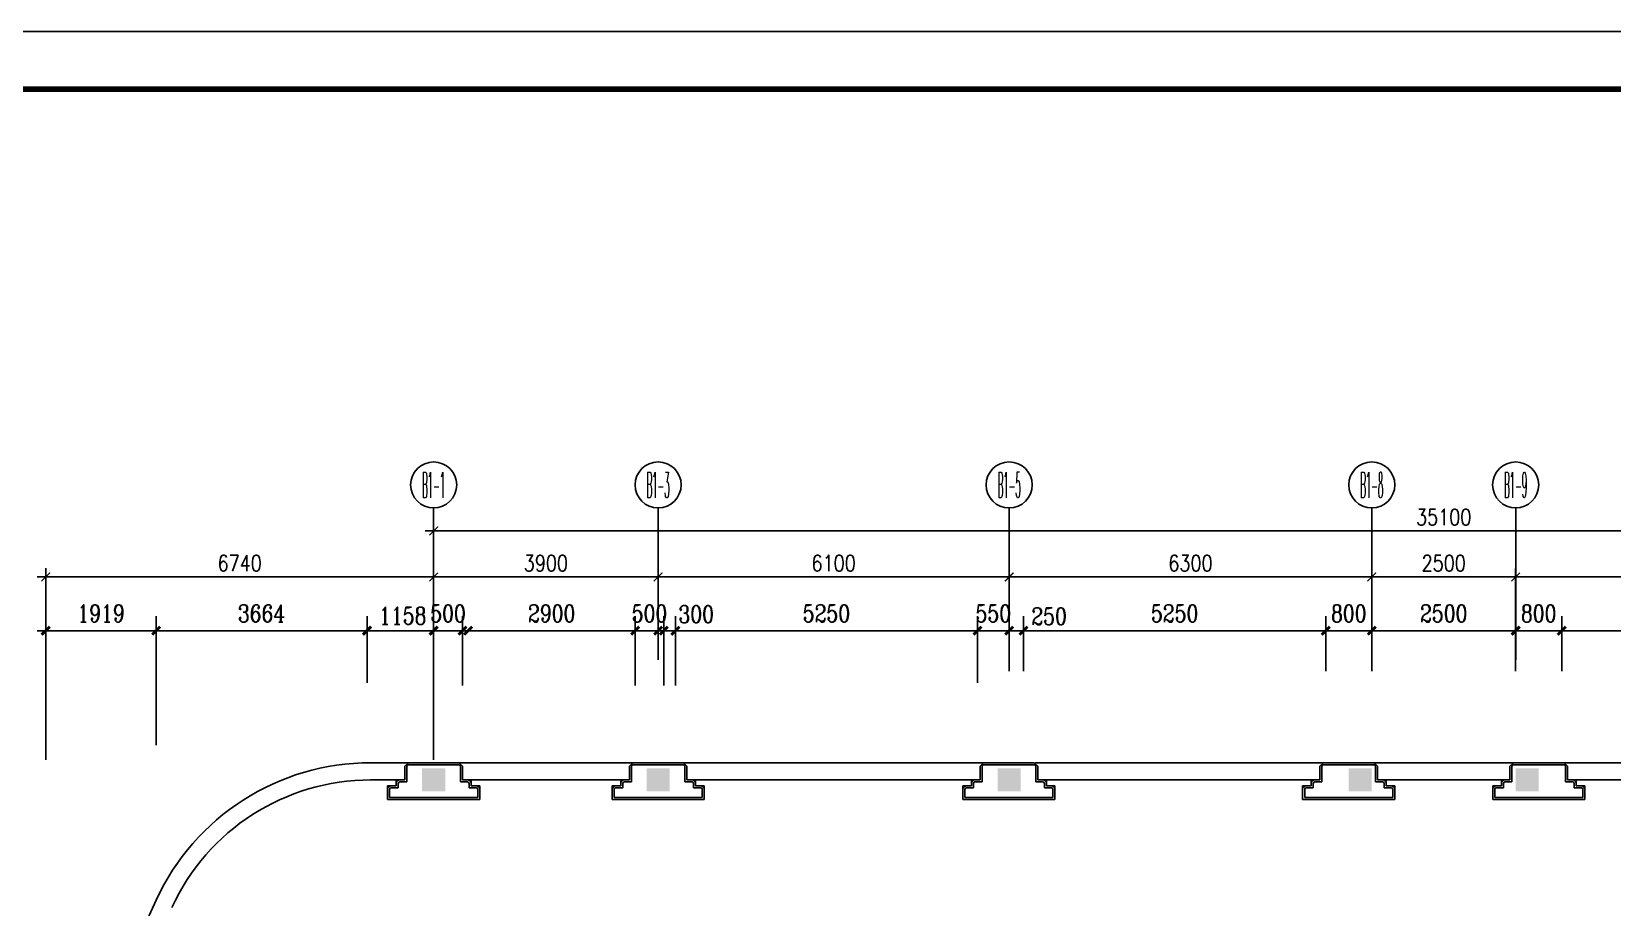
# Model space of a CAD drawing. Extents: x 0 to 121123, y -139549 to 0.
# Drawn here: x 26280 to 53746, y -25979 to -10755 of the extents above; entities that cross this region are included whole.
import ezdxf
from ezdxf.enums import TextEntityAlignment as Align

# ---------------------------------------------------------------- set-up
doc = ezdxf.new("R2010")
doc.units = 0
doc.header["$LTSCALE"] = 1000
doc.header["$MEASUREMENT"] = 0
doc.layers.get('0').update_dxf_attribs({"linetype": 'CONTINUOUS'})
doc.layers.get('DEFPOINTS').update_dxf_attribs({"linetype": 'CONTINUOUS'})
for name, color, linetype in [('AXIS', 7, 'CONTINUOUS'), ('AXIS_TEXT', 7, 'CONTINUOUS'), ('COLUMN', 7, 'CONTINUOUS'), ('PUB_DIM', 7, 'CONTINUOUS'), ('PUB_TITLE', 7, 'CONTINUOUS'), ('STAIR', 7, 'CONTINUOUS'), ('WALL', 7, 'CONTINUOUS'), ('WINDOW', 7, 'CONTINUOUS'), ('柱', 7, 'CONTINUOUS')]:
    doc.layers.add(name, color=color, linetype=linetype)
doc.styles.add('COMPLEX', font='COMPLEX.shx', dxfattribs={"width": 0.8})
doc.styles.add('DIM_FONT', font='romanc.shx', dxfattribs={"width": 0.8})
doc.dimstyles.new('NORMAL', dxfattribs={"dimtxt": 300, "dimasz": 1, "dimexe": 250, "dimexo": 300, "dimgap": 150, "dimtad": 1, "dimdec": 0, "dimdsep": 46, "dimtxsty": 'DIM_FONT', "dimblk": '_DIMX', "dimblk1": 'ARCHTICK', "dimblk2": 'ARCHTICK', "dimcen": 0.09, "dimdle": 200, "dimclrt": 7, "dimadec": 0, "dimazin": 0, "dimtfac": 1, "dimtdec": 0, "dimtix": 1, "dimtmove": 2, "dimatfit": 3, "dimldrblk": '_DIMX', "dimfxl": 0, "dimtolj": 1, "dimtzin": 0, "dimarcsym": 0})
doc.dimstyles.new('S100', dxfattribs={"dimtxt": 280, "dimasz": 150, "dimexe": 150, "dimexo": 150, "dimgap": 100, "dimtad": 1, "dimdec": 0, "dimzin": 0, "dimdsep": 46, "dimtxsty": 'DIM_FONT', "dimblk": '_DIMX', "dimblk1": 'ARCHTICK', "dimblk2": 'ARCHTICK', "dimsah": 1, "dimcen": 0.09, "dimdle": 150, "dimclrt": 7, "dimadec": 0, "dimazin": 0, "dimtfac": 1, "dimtdec": 0, "dimtix": 1, "dimtmove": 2, "dimatfit": 3, "dimldrblk": 'ARCHTICK', "dimfxl": 0, "dimtolj": 1, "dimtzin": 0, "dimarcsym": 0})

# ---------------------------------------------------------------- blocks, each defined once
blk = doc.blocks.new('_FZH')
blk.add_solid([(-0.5, -0.5), (0.5, -0.5), (-0.5, 0.5), (0.5, 0.5)])
blk = doc.blocks.new('_AXISO')
blk.add_circle((0, 0), 0.5)
at = {"layer": 'AXIS_TEXT', "style": 'COMPLEX', "width": 1.041667}
blk.add_attdef('A', text='', height=0.56, dxfattribs=at).set_placement((-0.25, -0.28), (0.25, -0.28), align=Align.FIT)
blk = doc.blocks.new('_ARCHTICK')
at = {"color": 0, "linetype": 'ByBlock', "const_width": 0.15}
blk.add_lwpolyline([(-0.5, -0.5), (0.5, 0.5)], dxfattribs=at)
blk = doc.blocks.new('*D22')
at = {"color": 0, "linetype": 'ByBlock'}
for p, q in [((68347, -26573), (32947, -26573)), ((33097, -28661), (33097, -26423)), ((68197, -28661), (68197, -26423))]:
    blk.add_line(p, q, dxfattribs=at)
at = {"layer": 'DEFPOINTS', "color": 0, "linetype": 'ByBlock'}
for p in [(33097, -26573), (33097, -28811), (68197, -28811)]:
    blk.add_point(p, dxfattribs=at)
at = {"color": 0, "linetype": 'ByBlock', "xscale": 150, "yscale": 150, "zscale": 150, "rotation": 180}
blk.add_blockref('_ARCHTICK', (33097, -26573), dxfattribs=at)
at = {"color": 0, "linetype": 'ByBlock', "xscale": 150, "yscale": 150, "zscale": 150}
blk.add_blockref('_ARCHTICK', (68197, -26573), dxfattribs=at)
at = {"color": 7, "linetype": 'ByBlock', "insert": (50647, -26333), "char_height": 280, "attachment_point": 5, "style": 'DIM_FONT'}
blk.add_mtext('\\A1;35100', dxfattribs=at)
blk = doc.blocks.new('_DIMX')
blk.add_line((-150, 0), (150, 0))
at = {"const_width": 50}
blk.add_lwpolyline([(-70, -70), (70, 70)], dxfattribs=at)
blk = doc.blocks.new('*D27')
at = {"color": 0, "linetype": 'ByBlock'}
for p, q in [((43247, -27373), (36847, -27373)), ((36997, -28661), (36997, -27223)), ((43097, -28661), (43097, -27223))]:
    blk.add_line(p, q, dxfattribs=at)
at = {"layer": 'DEFPOINTS', "color": 0, "linetype": 'ByBlock'}
for p in [(36997, -27373), (36997, -28811), (43097, -28811)]:
    blk.add_point(p, dxfattribs=at)
at = {"color": 0, "linetype": 'ByBlock', "xscale": 150, "yscale": 150, "zscale": 150, "rotation": 180}
blk.add_blockref('_ARCHTICK', (36997, -27373), dxfattribs=at)
at = {"color": 0, "linetype": 'ByBlock', "xscale": 150, "yscale": 150, "zscale": 150}
blk.add_blockref('_ARCHTICK', (43097, -27373), dxfattribs=at)
at = {"color": 7, "linetype": 'ByBlock', "insert": (40047, -27133), "char_height": 280, "attachment_point": 5, "style": 'DIM_FONT'}
blk.add_mtext('\\A1;6100', dxfattribs=at)
blk = doc.blocks.new('*D28')
at = {"color": 0, "linetype": 'ByBlock'}
for p, q in [((37147, -27373), (32947, -27373)), ((33097, -28661), (33097, -27223)), ((36997, -28661), (36997, -27223))]:
    blk.add_line(p, q, dxfattribs=at)
at = {"layer": 'DEFPOINTS', "color": 0, "linetype": 'ByBlock'}
for p in [(33097, -27373), (33097, -28811), (36997, -28811)]:
    blk.add_point(p, dxfattribs=at)
at = {"color": 0, "linetype": 'ByBlock', "xscale": 150, "yscale": 150, "zscale": 150, "rotation": 180}
blk.add_blockref('_ARCHTICK', (33097, -27373), dxfattribs=at)
at = {"color": 0, "linetype": 'ByBlock', "xscale": 150, "yscale": 150, "zscale": 150}
blk.add_blockref('_ARCHTICK', (36997, -27373), dxfattribs=at)
at = {"color": 7, "linetype": 'ByBlock', "insert": (35047, -27133), "char_height": 280, "attachment_point": 5, "style": 'DIM_FONT'}
blk.add_mtext('\\A1;3900', dxfattribs=at)
blk = doc.blocks.new('*D29')
at = {"color": 0, "linetype": 'ByBlock'}
for p, q in [((52047, -27373), (49247, -27373)), ((49397, -28661), (49397, -27223)), ((51897, -28661), (51897, -27223))]:
    blk.add_line(p, q, dxfattribs=at)
at = {"layer": 'DEFPOINTS', "color": 0, "linetype": 'ByBlock'}
for p in [(49397, -27373), (49397, -28811), (51897, -28811)]:
    blk.add_point(p, dxfattribs=at)
at = {"color": 0, "linetype": 'ByBlock', "xscale": 150, "yscale": 150, "zscale": 150, "rotation": 180}
blk.add_blockref('_ARCHTICK', (49397, -27373), dxfattribs=at)
at = {"color": 0, "linetype": 'ByBlock', "xscale": 150, "yscale": 150, "zscale": 150}
blk.add_blockref('_ARCHTICK', (51897, -27373), dxfattribs=at)
at = {"color": 7, "linetype": 'ByBlock', "insert": (50647, -27133), "char_height": 280, "attachment_point": 5, "style": 'DIM_FONT'}
blk.add_mtext('\\A1;2500', dxfattribs=at)
blk = doc.blocks.new('*D32')
at = {"color": 0, "linetype": 'ByBlock'}
for p, q in [((51747, -27373), (58347, -27373)), ((51897, -28661), (51897, -27223)), ((58197, -28661), (58197, -27223))]:
    blk.add_line(p, q, dxfattribs=at)
at = {"layer": 'DEFPOINTS', "color": 0, "linetype": 'ByBlock'}
for p in [(58197, -27373), (51897, -28811), (58197, -28811)]:
    blk.add_point(p, dxfattribs=at)
at = {"color": 0, "linetype": 'ByBlock', "xscale": 150, "yscale": 150, "zscale": 150, "rotation": 180}
blk.add_blockref('_ARCHTICK', (51897, -27373), dxfattribs=at)
at = {"color": 0, "linetype": 'ByBlock', "xscale": 150, "yscale": 150, "zscale": 150}
blk.add_blockref('_ARCHTICK', (58197, -27373), dxfattribs=at)
at = {"color": 7, "linetype": 'ByBlock', "insert": (55047, -27133), "char_height": 280, "attachment_point": 5, "style": 'DIM_FONT'}
blk.add_mtext('\\A1;6300', dxfattribs=at)
blk = doc.blocks.new('*D39')
at = {"color": 0, "linetype": 'ByBlock'}
for p, q in [((49547, -27373), (42947, -27373)), ((43097, -28661), (43097, -27223)), ((49397, -28661), (49397, -27223))]:
    blk.add_line(p, q, dxfattribs=at)
at = {"layer": 'DEFPOINTS', "color": 0, "linetype": 'ByBlock'}
for p in [(43097, -27373), (43097, -28811), (49397, -28811)]:
    blk.add_point(p, dxfattribs=at)
at = {"color": 0, "linetype": 'ByBlock', "xscale": 150, "yscale": 150, "zscale": 150, "rotation": 180}
blk.add_blockref('_ARCHTICK', (43097, -27373), dxfattribs=at)
at = {"color": 0, "linetype": 'ByBlock', "xscale": 150, "yscale": 150, "zscale": 150}
blk.add_blockref('_ARCHTICK', (49397, -27373), dxfattribs=at)
at = {"color": 7, "linetype": 'ByBlock', "insert": (46247, -27133), "char_height": 280, "attachment_point": 5, "style": 'DIM_FONT'}
blk.add_mtext('\\A1;6300', dxfattribs=at)
blk = doc.blocks.new('*D67')
at = {"color": 0, "linetype": 'ByBlock'}
for p, q in [((26357, -27123), (26357, -23794)), ((33097, -27123), (33097, -23794)), ((33247, -23944), (26207, -23944))]:
    blk.add_line(p, q, dxfattribs=at)
at = {"layer": 'DEFPOINTS', "color": 0, "linetype": 'ByBlock'}
for p in [(26357, -23944), (26357, -27273), (33097, -27273)]:
    blk.add_point(p, dxfattribs=at)
at = {"color": 0, "linetype": 'ByBlock', "xscale": 150, "yscale": 150, "zscale": 150, "rotation": 180}
blk.add_blockref('_ARCHTICK', (26357, -23944), dxfattribs=at)
at = {"color": 0, "linetype": 'ByBlock', "xscale": 150, "yscale": 150, "zscale": 150}
blk.add_blockref('_ARCHTICK', (33097, -23944), dxfattribs=at)
at = {"color": 7, "linetype": 'ByBlock', "insert": (29727, -23704), "char_height": 280, "attachment_point": 5, "style": 'DIM_FONT'}
blk.add_mtext('\\A1;6740', dxfattribs=at)
blk = doc.blocks.new('*D143')
at = {"color": 0, "linetype": 'ByBlock'}
for p, q in [((31939, -25782), (31939, -24628)), ((33097, -25782), (33097, -24628)), ((31940, -24878), (33096, -24878))]:
    blk.add_line(p, q, dxfattribs=at)
at = {"layer": 'DEFPOINTS', "color": 0, "linetype": 'ByBlock'}
for p in [(33097, -24878), (31939, -26082), (33097, -26082)]:
    blk.add_point(p, dxfattribs=at)
at = {"color": 0, "linetype": 'ByBlock', "rotation": 180}
blk.add_blockref('_DIMX', (31939, -24878), dxfattribs=at)
at = {"color": 0, "linetype": 'ByBlock'}
blk.add_blockref('_DIMX', (33097, -24878), dxfattribs=at)
at = {"color": 7, "linetype": 'ByBlock', "insert": (32560, -24618), "char_height": 300, "attachment_point": 5, "style": 'DIM_FONT'}
blk.add_mtext('\\A1;1158', dxfattribs=at)
blk = doc.blocks.new('*D144')
at = {"color": 0, "linetype": 'ByBlock'}
for p, q in [((33597, -25832), (33597, -24628)), ((33096, -24878), (33095, -24878)), ((33097, -24878), (33597, -24878)), ((33598, -24878), (33599, -24878))]:
    blk.add_line(p, q, dxfattribs=at)
at = {"layer": 'DEFPOINTS', "color": 0, "linetype": 'ByBlock'}
for p in [(33597, -24878), (33097, -26082), (33597, -26132)]:
    blk.add_point(p, dxfattribs=at)
at = {"color": 0, "linetype": 'ByBlock'}
blk.add_blockref('_DIMX', (33097, -24878), dxfattribs=at)
at = {"color": 0, "linetype": 'ByBlock', "rotation": 180}
blk.add_blockref('_DIMX', (33597, -24878), dxfattribs=at)
at = {"color": 7, "linetype": 'ByBlock', "insert": (33347, -24578), "char_height": 300, "attachment_point": 5, "style": 'DIM_FONT'}
blk.add_mtext('\\A1;500', dxfattribs=at)
blk = doc.blocks.new('*D145')
at = {"color": 0, "linetype": 'ByBlock'}
for p, q in [((36597, -25832), (36597, -24628)), ((33698, -24878), (36596, -24878))]:
    blk.add_line(p, q, dxfattribs=at)
at = {"layer": 'DEFPOINTS', "color": 0, "linetype": 'ByBlock'}
for p in [(36597, -24878), (33697, -26132), (36597, -26132)]:
    blk.add_point(p, dxfattribs=at)
at = {"color": 0, "linetype": 'ByBlock', "rotation": 180}
blk.add_blockref('_DIMX', (33697, -24878), dxfattribs=at)
at = {"color": 0, "linetype": 'ByBlock'}
blk.add_blockref('_DIMX', (36597, -24878), dxfattribs=at)
at = {"color": 7, "linetype": 'ByBlock', "insert": (35147, -24578), "char_height": 300, "attachment_point": 5, "style": 'DIM_FONT'}
blk.add_mtext('\\A1;2900', dxfattribs=at)
blk = doc.blocks.new('*D146')
at = {"color": 0, "linetype": 'ByBlock'}
for p, q in [((37097, -25832), (37097, -24628)), ((36596, -24878), (36595, -24878)), ((36597, -24878), (37097, -24878)), ((37098, -24878), (37099, -24878))]:
    blk.add_line(p, q, dxfattribs=at)
at = {"layer": 'DEFPOINTS', "color": 0, "linetype": 'ByBlock'}
for p in [(37097, -24878), (36597, -26132), (37097, -26132)]:
    blk.add_point(p, dxfattribs=at)
at = {"color": 0, "linetype": 'ByBlock'}
blk.add_blockref('_DIMX', (36597, -24878), dxfattribs=at)
at = {"color": 0, "linetype": 'ByBlock', "rotation": 180}
blk.add_blockref('_DIMX', (37097, -24878), dxfattribs=at)
at = {"color": 7, "linetype": 'ByBlock', "insert": (36847, -24578), "char_height": 300, "attachment_point": 5, "style": 'DIM_FONT'}
blk.add_mtext('\\A1;500', dxfattribs=at)
blk = doc.blocks.new('*D147')
at = {"color": 0, "linetype": 'ByBlock'}
for p, q in [((37297, -25832), (37297, -24628)), ((36996, -24878), (36995, -24878)), ((36997, -24878), (37297, -24878)), ((36997, -24878), (37297, -24878)), ((37298, -24878), (37299, -24878))]:
    blk.add_line(p, q, dxfattribs=at)
at = {"layer": 'DEFPOINTS', "color": 0, "linetype": 'ByBlock'}
for p in [(37297, -24878), (36997, -26132), (37297, -26132)]:
    blk.add_point(p, dxfattribs=at)
at = {"color": 0, "linetype": 'ByBlock'}
blk.add_blockref('_DIMX', (36997, -24878), dxfattribs=at)
at = {"color": 0, "linetype": 'ByBlock', "rotation": 180}
blk.add_blockref('_DIMX', (37297, -24878), dxfattribs=at)
at = {"color": 7, "linetype": 'ByBlock', "insert": (37659, -24592), "char_height": 300, "attachment_point": 5, "style": 'DIM_FONT'}
blk.add_mtext('\\A1;300', dxfattribs=at)
blk = doc.blocks.new('*D148')
at = {"color": 0, "linetype": 'ByBlock'}
for p, q in [((42547, -25782), (42547, -24628)), ((37298, -24878), (42546, -24878))]:
    blk.add_line(p, q, dxfattribs=at)
at = {"layer": 'DEFPOINTS', "color": 0, "linetype": 'ByBlock'}
for p in [(42547, -24878), (42547, -26082), (37297, -26132)]:
    blk.add_point(p, dxfattribs=at)
at = {"color": 0, "linetype": 'ByBlock', "rotation": 180}
blk.add_blockref('_DIMX', (37297, -24878), dxfattribs=at)
at = {"color": 0, "linetype": 'ByBlock'}
blk.add_blockref('_DIMX', (42547, -24878), dxfattribs=at)
at = {"color": 7, "linetype": 'ByBlock', "insert": (39922, -24578), "char_height": 300, "attachment_point": 5, "style": 'DIM_FONT'}
blk.add_mtext('\\A1;5250', dxfattribs=at)
blk = doc.blocks.new('*D149')
at = {"color": 0, "linetype": 'ByBlock'}
for p, q in [((43097, -25582), (43097, -24628)), ((42546, -24878), (42545, -24878)), ((42547, -24878), (43097, -24878)), ((43098, -24878), (43099, -24878))]:
    blk.add_line(p, q, dxfattribs=at)
at = {"layer": 'DEFPOINTS', "color": 0, "linetype": 'ByBlock'}
for p in [(43097, -24878), (42547, -26082), (43097, -25882)]:
    blk.add_point(p, dxfattribs=at)
at = {"color": 0, "linetype": 'ByBlock'}
blk.add_blockref('_DIMX', (42547, -24878), dxfattribs=at)
at = {"color": 0, "linetype": 'ByBlock', "rotation": 180}
blk.add_blockref('_DIMX', (43097, -24878), dxfattribs=at)
at = {"color": 7, "linetype": 'ByBlock', "insert": (42822, -24578), "char_height": 300, "attachment_point": 5, "style": 'DIM_FONT'}
blk.add_mtext('\\A1;550', dxfattribs=at)
blk = doc.blocks.new('*D150')
at = {"color": 0, "linetype": 'ByBlock'}
for p, q in [((43347, -25582), (43347, -24628)), ((43096, -24878), (43095, -24878)), ((43097, -24878), (43347, -24878)), ((43097, -24878), (43347, -24878)), ((43348, -24878), (43349, -24878))]:
    blk.add_line(p, q, dxfattribs=at)
at = {"layer": 'DEFPOINTS', "color": 0, "linetype": 'ByBlock'}
for p in [(43347, -24878), (43097, -25882), (43347, -25882)]:
    blk.add_point(p, dxfattribs=at)
at = {"color": 0, "linetype": 'ByBlock'}
blk.add_blockref('_DIMX', (43097, -24878), dxfattribs=at)
at = {"color": 0, "linetype": 'ByBlock', "rotation": 180}
blk.add_blockref('_DIMX', (43347, -24878), dxfattribs=at)
at = {"color": 7, "linetype": 'ByBlock', "insert": (43790, -24628), "char_height": 300, "attachment_point": 5, "style": 'DIM_FONT'}
blk.add_mtext('\\A1;250', dxfattribs=at)
blk = doc.blocks.new('*D151')
at = {"color": 0, "linetype": 'ByBlock'}
for p, q in [((48597, -25582), (48597, -24628)), ((43348, -24878), (48596, -24878))]:
    blk.add_line(p, q, dxfattribs=at)
at = {"layer": 'DEFPOINTS', "color": 0, "linetype": 'ByBlock'}
for p in [(48597, -24878), (43347, -25882), (48597, -25882)]:
    blk.add_point(p, dxfattribs=at)
at = {"color": 0, "linetype": 'ByBlock', "rotation": 180}
blk.add_blockref('_DIMX', (43347, -24878), dxfattribs=at)
at = {"color": 0, "linetype": 'ByBlock'}
blk.add_blockref('_DIMX', (48597, -24878), dxfattribs=at)
at = {"color": 7, "linetype": 'ByBlock', "insert": (45972, -24578), "char_height": 300, "attachment_point": 5, "style": 'DIM_FONT'}
blk.add_mtext('\\A1;5250', dxfattribs=at)
blk = doc.blocks.new('*D152')
at = {"color": 0, "linetype": 'ByBlock'}
for p, q in [((49397, -25582), (49397, -24628)), ((48596, -24878), (48595, -24878)), ((48597, -24878), (49397, -24878)), ((49398, -24878), (49399, -24878))]:
    blk.add_line(p, q, dxfattribs=at)
at = {"layer": 'DEFPOINTS', "color": 0, "linetype": 'ByBlock'}
for p in [(49397, -24878), (48597, -25882), (49397, -25882)]:
    blk.add_point(p, dxfattribs=at)
at = {"color": 0, "linetype": 'ByBlock'}
blk.add_blockref('_DIMX', (48597, -24878), dxfattribs=at)
at = {"color": 0, "linetype": 'ByBlock', "rotation": 180}
blk.add_blockref('_DIMX', (49397, -24878), dxfattribs=at)
at = {"color": 7, "linetype": 'ByBlock', "insert": (48997, -24578), "char_height": 300, "attachment_point": 5, "style": 'DIM_FONT'}
blk.add_mtext('\\A1;800', dxfattribs=at)
blk = doc.blocks.new('*D153')
at = {"color": 0, "linetype": 'ByBlock'}
for p, q in [((51897, -25582), (51897, -24628)), ((49398, -24878), (51896, -24878))]:
    blk.add_line(p, q, dxfattribs=at)
at = {"layer": 'DEFPOINTS', "color": 0, "linetype": 'ByBlock'}
for p in [(51897, -24878), (49397, -25882), (51897, -25882)]:
    blk.add_point(p, dxfattribs=at)
at = {"color": 0, "linetype": 'ByBlock', "rotation": 180}
blk.add_blockref('_DIMX', (49397, -24878), dxfattribs=at)
at = {"color": 0, "linetype": 'ByBlock'}
blk.add_blockref('_DIMX', (51897, -24878), dxfattribs=at)
at = {"color": 7, "linetype": 'ByBlock', "insert": (50647, -24578), "char_height": 300, "attachment_point": 5, "style": 'DIM_FONT'}
blk.add_mtext('\\A1;2500', dxfattribs=at)
blk = doc.blocks.new('*D154')
at = {"color": 0, "linetype": 'ByBlock'}
for p, q in [((52697, -25582), (52697, -24628)), ((51896, -24878), (51895, -24878)), ((51897, -24878), (52697, -24878)), ((52698, -24878), (52699, -24878))]:
    blk.add_line(p, q, dxfattribs=at)
at = {"layer": 'DEFPOINTS', "color": 0, "linetype": 'ByBlock'}
for p in [(52697, -24878), (51897, -25882), (52697, -25882)]:
    blk.add_point(p, dxfattribs=at)
at = {"color": 0, "linetype": 'ByBlock'}
blk.add_blockref('_DIMX', (51897, -24878), dxfattribs=at)
at = {"color": 0, "linetype": 'ByBlock', "rotation": 180}
blk.add_blockref('_DIMX', (52697, -24878), dxfattribs=at)
at = {"color": 7, "linetype": 'ByBlock', "insert": (52297, -24578), "char_height": 300, "attachment_point": 5, "style": 'DIM_FONT'}
blk.add_mtext('\\A1;800', dxfattribs=at)
blk = doc.blocks.new('*D155')
at = {"color": 0, "linetype": 'ByBlock'}
for p, q in [((57947, -25582), (57947, -24628)), ((52698, -24878), (57946, -24878))]:
    blk.add_line(p, q, dxfattribs=at)
at = {"layer": 'DEFPOINTS', "color": 0, "linetype": 'ByBlock'}
for p in [(57947, -24878), (52697, -25882), (57947, -25882)]:
    blk.add_point(p, dxfattribs=at)
at = {"color": 0, "linetype": 'ByBlock', "rotation": 180}
blk.add_blockref('_DIMX', (52697, -24878), dxfattribs=at)
at = {"color": 0, "linetype": 'ByBlock'}
blk.add_blockref('_DIMX', (57947, -24878), dxfattribs=at)
at = {"color": 7, "linetype": 'ByBlock', "insert": (55322, -24578), "char_height": 300, "attachment_point": 5, "style": 'DIM_FONT'}
blk.add_mtext('\\A1;5250', dxfattribs=at)
blk = doc.blocks.new('*D193')
at = {"color": 0, "linetype": 'ByBlock'}
for p, q in [((28275, -26866), (28275, -24628)), ((31939, -25582), (31939, -24628)), ((31938, -24878), (28276, -24878))]:
    blk.add_line(p, q, dxfattribs=at)
at = {"layer": 'DEFPOINTS', "color": 0, "linetype": 'ByBlock'}
for p in [(28275, -24878), (31939, -25882), (28275, -27166)]:
    blk.add_point(p, dxfattribs=at)
at = {"color": 0, "linetype": 'ByBlock', "rotation": 180}
blk.add_blockref('_DIMX', (28275, -24878), dxfattribs=at)
at = {"color": 0, "linetype": 'ByBlock'}
blk.add_blockref('_DIMX', (31939, -24878), dxfattribs=at)
at = {"color": 7, "linetype": 'ByBlock', "insert": (30107, -24578), "char_height": 300, "attachment_point": 5, "style": 'DIM_FONT'}
blk.add_mtext('\\A1;3664', dxfattribs=at)
blk = doc.blocks.new('*D194')
at = {"color": 0, "linetype": 'ByBlock'}
for p, q in [((26356, -26206), (26356, -24628)), ((28274, -24878), (26357, -24878))]:
    blk.add_line(p, q, dxfattribs=at)
at = {"layer": 'DEFPOINTS', "color": 0, "linetype": 'ByBlock'}
for p in [(26356, -24878), (26356, -26506), (28275, -27166)]:
    blk.add_point(p, dxfattribs=at)
at = {"color": 0, "linetype": 'ByBlock', "rotation": 180}
blk.add_blockref('_DIMX', (26356, -24878), dxfattribs=at)
at = {"color": 0, "linetype": 'ByBlock'}
blk.add_blockref('_DIMX', (28275, -24878), dxfattribs=at)
at = {"color": 7, "linetype": 'ByBlock', "insert": (27316, -24578), "char_height": 300, "attachment_point": 5, "style": 'DIM_FONT'}
blk.add_mtext('\\A1;1919', dxfattribs=at)

msp = doc.modelspace()

# ---------------------------------------------------------------- hatches: boundary and pattern name
at = {"layer": '柱'}
h = msp.add_hatch(color=256, dxfattribs=at)
h.paths.add_polyline_path([(49265.9, -31964), (49565.9, -31964), (49565.9, -32964), (48265.9, -32964), (48265.9, -32664), (49265.9, -32664)])
h.paths.add_polyline_path([(33765.9, -26364), (33265.9, -26364), (33265.9, -29364), (33565.9, -29364), (33565.9, -26664), (33765.9, -26664)])
h.paths.add_polyline_path([(33265.9, -33964), (33565.9, -33964), (33565.9, -35464), (33765.9, -35464), (33765.9, -35764), (33265.9, -35764)])
h.paths.add_polyline_path([(39865.9, -38964), (40365.9, -38964), (40365.9, -40954), (40065.9, -40954), (40065.9, -39264), (39865.9, -39264)])
h.paths.add_polyline_path([(35865.9, -43664), (36165.9, -43664), (36165.9, -45364), (36515.9, -45364), (36515.9, -45664), (35865.9, -45664)])
h.paths.add_polyline_path([(36365.9, -40164.1), (35865.9, -40164.1), (35865.9, -41764.1), (36165.9, -41764.1), (36165.9, -40464.1), (36365.9, -40464.1)])
h.paths.add_polyline_path([(39065.9, -45364), (39065.9, -45664), (40465.9, -45664), (40465.9, -45364), (39865.9, -45364), (39865.9, -44664), (39565.9, -44664), (39565.9, -45364)])
h.paths.add_polyline_path([(44965.9, -44564), (45265.9, -44564), (45265.9, -46164), (44965.9, -46164)])
h.paths.add_polyline_path([(36965.9, -33214), (37665.9, -33214), (37665.9, -32514), (36965.9, -32514)])
h.paths.add_polyline_path([(36965.9, -36014), (37665.9, -36014), (37665.9, -35314), (36965.9, -35314)])
h.paths.add_polyline_path([(36665.9, -26364), (37465.9, -26364), (37465.9, -27664), (37465.9, -27864), (37165.9, -27864), (37165.9, -26664), (36665.9, -26664)])
h.paths.add_polyline_path([(45265.9, -38964.1), (45265.9, -39264.1), (43265.9, -39264.1), (43265.9, -38964.1)])
h.paths.add_polyline_path([(42765.9, -36014), (43465.9, -36014), (43465.9, -35314), (42765.9, -35314)])
h.paths.add_polyline_path([(42765.9, -33214), (43465.9, -33214), (43465.9, -32514), (42765.9, -32514)])
h.paths.add_polyline_path([(48365.9, -37364), (48365.9, -37064), (47565.9, -37064), (47565.9, -39664), (48465.9, -39664), (48465.9, -39364), (47865.9, -39364), (47865.9, -37364)])
h.paths.add_polyline_path([(47865.9, -37364), (47865.9, -39364)], flags=16)
h.paths.add_polyline_path([(43065.9, -28964), (43365.9, -28964), (43365.9, -26364), (43065.9, -26364)])
h.paths.add_polyline_path([(64965.9, -26364), (64165.9, -26364), (64165.9, -27664), (64165.9, -27864), (64465.9, -27864), (64465.9, -26664), (64965.9, -26664)])
h.paths.add_polyline_path([(64665.9, -33214), (63965.9, -33214), (63965.9, -32514), (64665.9, -32514)])
h.paths.add_polyline_path([(64665.9, -36014), (63965.9, -36014), (63965.9, -35314), (64665.9, -35314)])
h.paths.add_polyline_path([(61765.9, -38964), (61265.9, -38964), (61265.9, -40954), (61565.9, -40954), (61565.9, -39264), (61765.9, -39264)])
h.paths.add_polyline_path([(56665.9, -44564), (56365.9, -44564), (56365.9, -46164), (56665.9, -46164)])
h.paths.add_polyline_path([(52365.9, -44164), (52065.9, -44164), (52065.9, -46164), (52365.9, -46164)])
h.paths.add_polyline_path([(49265.9, -44164), (49565.9, -44164), (49565.9, -46164), (49265.9, -46164)])
h.paths.add_polyline_path([(62565.9, -45364), (62565.9, -45664), (61165.9, -45664), (61165.9, -45364), (61765.9, -45364), (61765.9, -44664), (62065.9, -44664), (62065.9, -45364)])
h.paths.add_polyline_path([(56365.9, -38964.1), (56365.9, -39264.1), (58365.9, -39264.1), (58365.9, -38964.1)])
h.paths.add_polyline_path([(52365.9, -31964), (52065.9, -31964), (52065.9, -32964), (53365.9, -32964), (53365.9, -32664), (52365.9, -32664)])
h.paths.add_polyline_path([(49465.9, -37364), (49465.9, -37064), (50265.9, -37064), (50265.9, -39664), (49365.9, -39664), (49365.9, -39364), (49965.9, -39364), (49965.9, -37364)])
h.paths.add_polyline_path([(52165.9, -37364), (52165.9, -37064), (51365.9, -37064), (51365.9, -39664), (52265.9, -39664), (52265.9, -39364), (51665.9, -39364), (51665.9, -37364)])
h.paths.add_polyline_path([(53765.9, -37364), (53765.9, -39364)], flags=16)
h.paths.add_polyline_path([(53265.9, -37364), (53265.9, -37064), (54065.9, -37064), (54065.9, -39664), (53165.9, -39664), (53165.9, -39364), (53765.9, -39364), (53765.9, -37364)])
h.paths.add_polyline_path([(49265.9, -28364), (49565.9, -28364), (49565.9, -26364), (49265.9, -26364)])
h.paths.add_polyline_path([(52365.9, -28364), (52065.9, -28364), (52065.9, -26364), (52365.9, -26364)])
h.paths.add_polyline_path([(58865.9, -36014), (58165.9, -36014), (58165.9, -35314), (58865.9, -35314)])
h.paths.add_polyline_path([(58865.9, -33214), (58165.9, -33214), (58165.9, -32514), (58865.9, -32514)])
h.paths.add_polyline_path([(58565.9, -28964), (58265.9, -28964), (58265.9, -26364), (58565.9, -26364)])
h.paths.add_polyline_path([(65765.9, -43664), (65465.9, -43664), (65465.9, -45364), (65115.9, -45364), (65115.9, -45664), (65765.9, -45664)])
h.paths.add_polyline_path([(65265.9, -40164.1), (65765.9, -40164.1), (65765.9, -41764.1), (65465.9, -41764.1), (65465.9, -40464.1), (65265.9, -40464.1)])
h.paths.add_polyline_path([(67865.9, -26364), (68365.9, -26364), (68365.9, -29364), (68065.9, -29364), (68065.9, -26664), (67865.9, -26664)])
h.paths.add_polyline_path([(68365.9, -33964), (68065.9, -33964), (68065.9, -35464), (67865.9, -35464), (67865.9, -35764), (68365.9, -35764)])
edge = h.paths.add_edge_path()
edge.add_line((30800.1, -26364), (69396.6, -26364))
edge = h.paths.add_edge_path()
edge.add_line((68365.9, -48469), (68365.9, -22173))

# ---------------------------------------------------------------- linework, layer by layer
at = {"layer": 'AXIS'}
for p, q in [((33265.9, -19035.1), (33265.9, -21673)), ((37165.9, -19035.1), (37165.9, -21673)), ((43265.9, -19035.1), (43265.9, -21673)), ((49565.9, -19035.1), (49565.9, -21673)), ((52065.9, -19035.1), (52065.9, -21673))]:
    msp.add_line(p, q, dxfattribs=at)
at = {"layer": 'PUB_TITLE'}
msp.add_lwpolyline([(16022.7, -70154.7), (16022.7, -10754.7), (121122.7, -10754.7), (121122.7, -70154.7)], close=True, dxfattribs=at)
at = {"layer": 'PUB_TITLE', "const_width": 100}
msp.add_lwpolyline([(18522.7, -69154.7), (120122.7, -69154.7), (120122.7, -11754.7), (18522.7, -11754.7)], close=True, dxfattribs=at)
at = {"layer": 'STAIR'}
for p, q in [((32171.3, -23464), (36725.9, -23464)), ((32800.9, -23464), (32335.6, -23464)), ((37605.9, -23464), (42821.7, -23464)), ((43715.9, -23464), (48724.8, -23464)), ((52026.9, -23464), (49604.8, -23464)), ((52906.9, -23464), (57925.9, -23464)), ((32171.3, -23764), (32765.9, -23764)), ((33915.9, -23764), (36515.9, -23764)), ((37815.9, -23764), (42761.7, -23764)), ((43865.9, -23764), (48514.8, -23764)), ((51816.9, -23764), (49815.9, -23764)), ((53067.3, -23764), (57715.9, -23764)), ((28444.2, -25855.4), (28065.2, -26682.3))]:
    msp.add_line(p, q, dxfattribs=at)
for centre, radius, end in [((32171.3, -27564), 4100, 155.37191), ((32171.7, -27564), 3800, 155.34585)]:
    msp.add_arc(centre, radius, 90, end, dxfattribs=at)
at = {"layer": 'WALL'}
for p, q in [((32765.9, -23524), (32825.9, -23464)), ((32765.9, -23524), (32765.9, -23764)), ((32800.9, -23523.3), (32800.9, -23799)), ((33705.9, -23464), (32825.9, -23464)), ((33705.9, -23499), (32825.9, -23499)), ((33705.9, -23464), (33765.9, -23524)), ((33730.9, -23799), (33730.9, -23524)), ((33765.9, -23764), (33765.9, -23524)), ((36665.9, -23524), (36725.9, -23464)), ((36665.9, -23524), (36665.9, -23764)), ((36700.9, -23523.3), (36700.9, -23799)), ((37605.9, -23464), (36725.9, -23464)), ((37605.9, -23499), (36725.9, -23499)), ((37605.9, -23464), (37665.9, -23524)), ((37630.9, -23799), (37630.9, -23524)), ((37665.9, -23764), (37665.9, -23524)), ((42761.7, -23524), (42821.7, -23464)), ((42761.7, -23524), (42761.7, -23764)), ((42796.7, -23523.3), (42796.7, -23799)), ((43701.7, -23464), (42821.7, -23464)), ((43701.7, -23499), (42821.7, -23499)), ((43701.7, -23464), (43761.7, -23524)), ((43726.7, -23799), (43726.7, -23524)), ((43761.7, -23764), (43761.7, -23524)), ((48664.8, -23524), (48724.8, -23464)), ((48664.8, -23524), (48664.8, -23764)), ((48699.8, -23523.3), (48699.8, -23799)), ((49604.8, -23464), (48724.8, -23464)), ((49604.8, -23499), (48724.8, -23499)), ((49604.8, -23464), (49664.8, -23524)), ((49629.8, -23799), (49629.8, -23524)), ((49664.8, -23764), (49664.8, -23524)), ((52026.9, -23464), (51966.9, -23524)), ((51966.9, -23764), (51966.9, -23524)), ((52001.9, -23799), (52001.9, -23524)), ((52026.9, -23464), (52906.9, -23464)), ((52026.9, -23499), (52906.9, -23499)), ((52966.9, -23524), (52906.9, -23464)), ((52931.9, -23523.3), (52931.9, -23799)), ((52966.9, -23524), (52966.9, -23764)), ((32465.9, -23864), (32483.5, -23881.6)), ((32615.9, -23864), (32465.9, -23864)), ((32465.9, -23864), (32465.9, -24104)), ((32615.9, -23764), (32633.5, -23781.6)), ((32765.9, -23764), (32615.9, -23764)), ((32615.9, -23764), (32615.9, -23864)), ((32650.9, -23824), (32650.9, -23899)), ((32800.9, -23799), (32675.9, -23799)), ((33855.9, -23799), (33730.9, -23799)), ((33915.9, -23764), (33765.9, -23764)), ((33880.9, -23899), (33880.9, -23824)), ((33915.9, -23764), (33898.3, -23781.6)), ((33915.9, -23864), (33915.9, -23764)), ((34065.9, -23864), (33915.9, -23864)), ((34065.9, -23864), (34048.3, -23881.6)), ((34065.9, -24104), (34065.9, -23864)), ((36365.9, -23864), (36383.5, -23881.6)), ((36515.9, -23864), (36365.9, -23864)), ((36365.9, -23864), (36365.9, -24104)), ((36515.9, -23764), (36533.5, -23781.6)), ((36665.9, -23764), (36515.9, -23764)), ((36515.9, -23764), (36515.9, -23864)), ((36550.9, -23824), (36550.9, -23899)), ((36700.9, -23799), (36575.9, -23799)), ((37755.9, -23799), (37630.9, -23799)), ((37815.9, -23764), (37665.9, -23764)), ((37780.9, -23899), (37780.9, -23824)), ((37815.9, -23764), (37798.3, -23781.6)), ((37815.9, -23864), (37815.9, -23764)), ((37965.9, -23864), (37815.9, -23864)), ((37965.9, -23864), (37948.3, -23881.6)), ((37965.9, -24104), (37965.9, -23864)), ((42461.7, -23864), (42479.3, -23881.6)), ((42611.7, -23864), (42461.7, -23864)), ((42461.7, -23864), (42461.7, -24104)), ((42611.7, -23764), (42629.3, -23781.6)), ((42761.7, -23764), (42611.7, -23764)), ((42611.7, -23764), (42611.7, -23864)), ((42646.7, -23824), (42646.7, -23899)), ((42796.7, -23799), (42671.7, -23799)), ((43851.7, -23799), (43726.7, -23799)), ((43911.7, -23764), (43761.7, -23764)), ((43876.7, -23899), (43876.7, -23824)), ((43911.7, -23764), (43894.1, -23781.6)), ((43911.7, -23864), (43911.7, -23764)), ((44061.7, -23864), (43911.7, -23864)), ((44061.7, -23864), (44044.1, -23881.6)), ((44061.7, -24104), (44061.7, -23864)), ((48364.8, -23864), (48382.4, -23881.6)), ((48514.8, -23864), (48364.8, -23864)), ((48364.8, -23864), (48364.8, -24104)), ((48514.8, -23764), (48532.4, -23781.6)), ((48664.8, -23764), (48514.8, -23764)), ((48514.8, -23764), (48514.8, -23864)), ((48549.8, -23824), (48549.8, -23899)), ((48699.8, -23799), (48574.8, -23799)), ((49754.8, -23799), (49629.8, -23799)), ((49814.8, -23764), (49664.8, -23764)), ((49779.8, -23899), (49779.8, -23824)), ((49814.8, -23764), (49797.2, -23781.6)), ((49814.8, -23864), (49814.8, -23764)), ((49964.8, -23864), (49814.8, -23864)), ((49964.8, -23864), (49947.2, -23881.6)), ((49964.8, -24104), (49964.8, -23864)), ((51666.9, -23864), (51684.5, -23881.6)), ((51666.9, -24104), (51666.9, -23864)), ((51666.9, -23864), (51816.9, -23864)), ((51816.9, -23764), (51834.5, -23781.6)), ((51816.9, -23864), (51816.9, -23764)), ((51816.9, -23764), (51966.9, -23764)), ((51851.9, -23899), (51851.9, -23824)), ((51876.9, -23799), (52001.9, -23799)), ((52931.9, -23799), (53056.9, -23799)), ((52966.9, -23764), (53116.9, -23764)), ((53081.9, -23824), (53081.9, -23899)), ((53116.9, -23764), (53099.4, -23781.6)), ((53116.9, -23764), (53116.9, -23864)), ((53116.9, -23864), (53266.9, -23864)), ((53266.9, -23864), (53249.4, -23881.6)), ((53266.9, -23864), (53266.9, -24104)), ((32465.9, -24104), (32465.9, -23924)), ((32465.9, -24104), (34065.9, -24104)), ((32500.9, -23924), (32500.9, -24069)), ((32500.9, -24069), (34030.9, -24069)), ((32650.9, -23899), (32525.9, -23899)), ((34005.9, -23899), (33880.9, -23899)), ((34030.9, -24069), (34030.9, -23924)), ((36365.9, -24104), (36365.9, -23924)), ((36365.9, -24104), (37965.9, -24104)), ((36400.9, -23924), (36400.9, -24069)), ((36400.9, -24069), (37930.9, -24069)), ((36550.9, -23899), (36425.9, -23899)), ((37905.9, -23899), (37780.9, -23899)), ((37930.9, -24069), (37930.9, -23924)), ((42461.7, -24104), (42461.7, -23924)), ((42461.7, -24104), (44061.7, -24104)), ((42496.7, -23924), (42496.7, -24069)), ((42496.7, -24069), (44026.7, -24069)), ((42646.7, -23899), (42521.7, -23899)), ((44001.7, -23899), (43876.7, -23899)), ((44026.7, -24069), (44026.7, -23924)), ((48364.8, -24104), (48364.8, -23924)), ((48364.8, -24104), (49964.8, -24104)), ((48399.8, -23924), (48399.8, -24069)), ((48399.8, -24069), (49929.8, -24069)), ((48549.8, -23899), (48424.8, -23899)), ((49904.8, -23899), (49779.8, -23899)), ((49929.8, -24069), (49929.8, -23924)), ((53266.9, -24104), (51666.9, -24104)), ((51701.9, -24069), (51701.9, -23924)), ((53231.9, -24069), (51701.9, -24069)), ((51726.9, -23899), (51851.9, -23899)), ((53081.9, -23899), (53206.9, -23899)), ((53231.9, -23924), (53231.9, -24069)), ((53266.9, -24104), (53266.9, -23924))]:
    msp.add_line(p, q, dxfattribs=at)
for centre, radius, start, end in [((32825.9, -23524), 25, 90, 178.28208), ((33705.9, -23524), 25, 0, 90), ((36725.9, -23524), 25, 90, 178.28208), ((37605.9, -23524), 25, 0, 90), ((42821.7, -23524), 25, 90, 178.28208), ((43701.7, -23524), 25, 0, 90), ((48724.8, -23524), 25, 90, 178.28208), ((49604.8, -23524), 25, 0, 90), ((52026.9, -23524), 25, 90, 180), ((52906.9, -23524), 25, 1.71792, 90), ((32525.9, -23924), 60, 90, 180), ((32675.9, -23824), 60, 90, 180), ((32675.9, -23824), 25, 90, 180), ((33855.9, -23824), 60, 360, 90), ((33855.9, -23824), 25, 360, 90), ((34005.9, -23924), 60, 360, 90), ((36425.9, -23924), 60, 90, 180), ((36575.9, -23824), 60, 90, 180), ((36575.9, -23824), 25, 90, 180), ((37755.9, -23824), 60, 360, 90), ((37755.9, -23824), 25, 360, 90), ((37905.9, -23924), 60, 360, 90), ((42521.7, -23924), 60, 90, 180), ((42671.7, -23824), 60, 90, 180), ((42671.7, -23824), 25, 90, 180), ((43851.7, -23824), 60, 360, 90), ((43851.7, -23824), 25, 360, 90), ((44001.7, -23924), 60, 360, 90), ((48424.8, -23924), 60, 90, 180), ((48574.8, -23824), 60, 90, 180), ((48574.8, -23824), 25, 90, 180), ((49754.8, -23824), 60, 360, 90), ((49754.8, -23824), 25, 360, 90), ((49904.8, -23924), 60, 360, 90), ((51726.9, -23924), 60, 90, 180), ((51876.9, -23824), 60, 90, 180), ((51876.9, -23824), 25, 90, 180), ((53056.9, -23824), 60, 0, 90), ((53056.9, -23824), 25, 0, 90), ((53206.9, -23924), 60, 0, 90), ((32525.9, -23924), 25, 90, 180), ((34005.9, -23924), 25, 0, 90), ((36425.9, -23924), 25, 90, 180), ((37905.9, -23924), 25, 0, 90), ((42521.7, -23924), 25, 90, 180), ((44001.7, -23924), 25, 0, 90), ((48424.8, -23924), 25, 90, 180), ((49904.8, -23924), 25, 0, 90), ((51726.9, -23924), 25, 90, 180), ((53206.9, -23924), 25, 0, 90)]:
    msp.add_arc(centre, radius, start, end, dxfattribs=at)

# ---------------------------------------------------------------- block references
at = {"layer": 'AXIS'}
ref = msp.add_blockref('_AXISO', (33265.9, -18635.1), dxfattribs=dict(at, xscale=-800, yscale=800, zscale=800, rotation=180))
ref.add_attrib('A', 'B1-1', dxfattribs={"layer": 'AXIS_TEXT', "height": 448, "style": 'COMPLEX', "width": 0.260417}).set_placement((33065.9, -18859.1), (33465.9, -18859.1), align=Align.FIT)
ref = msp.add_blockref('_AXISO', (37165.9, -18635.1), dxfattribs=dict(at, xscale=-800, yscale=800, zscale=800, rotation=180))
ref.add_attrib('A', 'B1-3', dxfattribs={"layer": 'AXIS_TEXT', "height": 448, "style": 'COMPLEX', "width": 0.243506}).set_placement((36965.9, -18859.1), (37365.9, -18859.1), align=Align.FIT)
ref = msp.add_blockref('_AXISO', (43265.9, -18635.1), dxfattribs=dict(at, xscale=-800, yscale=800, zscale=800, rotation=180))
ref.add_attrib('A', 'B1-5', dxfattribs={"layer": 'AXIS_TEXT', "height": 448, "style": 'COMPLEX', "width": 0.243506}).set_placement((43065.9, -18859.1), (43465.9, -18859.1), align=Align.FIT)
ref = msp.add_blockref('_AXISO', (49565.9, -18635.1), dxfattribs=dict(at, xscale=-800, yscale=800, zscale=800, rotation=180))
ref.add_attrib('A', 'B1-8', dxfattribs={"layer": 'AXIS_TEXT', "height": 448, "style": 'COMPLEX', "width": 0.243506}).set_placement((49365.9, -18859.1), (49765.9, -18859.1), align=Align.FIT)
ref = msp.add_blockref('_AXISO', (52065.9, -18635.1), dxfattribs=dict(at, xscale=-800, yscale=800, zscale=800, rotation=180))
ref.add_attrib('A', 'B1-9', dxfattribs={"layer": 'AXIS_TEXT', "height": 448, "style": 'COMPLEX', "width": 0.243506}).set_placement((51865.9, -18859.1), (52265.9, -18859.1), align=Align.FIT)
at = {"layer": 'COLUMN', "xscale": 400, "yscale": 400, "zscale": 400}
for p in [(33265.9, -23764), (37165.9, -23764), (43265.9, -23764), (49365.9, -23764), (52265.9, -23764)]:
    msp.add_blockref('_FZH', p, dxfattribs=at)

# ---------------------------------------------------------------- dimensions: what is measured, and where the dimension line sits
at = {"layer": 'AXIS'}
dim = msp.add_aligned_dim(p1=(68365.9, -21673), p2=(33265.9, -21673), distance=-2237.9, dimstyle='S100', dxfattribs=at)
dim.commit()
dim.dimension.update_dxf_attribs({"geometry": '*D22', "text_midpoint": (50815.9, -19695.1), "insert": (168.7, 7138.1)})
dim = msp.add_linear_dim(base=(26526.1, -20235.1), p1=(33265.9, -23564), p2=(26526.1, -23564), dimstyle='S100', dxfattribs=at)
dim.commit()
dim.dimension.update_dxf_attribs({"geometry": '*D67', "text_midpoint": (29896, -19995.1), "insert": (168.7, 3709.2)})
for base, p1, p2, picture, middle in [((33265.9, -20235.1), (37165.9, -21673), (33265.9, -21673), '*D28', (35215.9, -20495.1)), ((37165.9, -20235.1), (43265.9, -21673), (37165.9, -21673), '*D27', (40215.9, -20495.1)), ((43265.9, -20235.1), (49565.9, -21673), (43265.9, -21673), '*D39', (46415.9, -20495.1)), ((49565.9, -20235.1), (52065.9, -21673), (49565.9, -21673), '*D29', (50815.9, -20495.1)), ((58365.9, -20235.1), (52065.9, -21673), (58365.9, -21673), '*D32', (55215.9, -20495.1))]:
    dim = msp.add_linear_dim(base=base, p1=p1, p2=p2, angle=180, dimstyle='S100', dxfattribs=at)
    dim.commit()
    dim.dimension.update_dxf_attribs({"geometry": picture, "text_midpoint": middle, "insert": (168.7, 7138.1)})
at = {"layer": 'PUB_DIM'}
dim = msp.add_linear_dim(base=(33265.9, -21168.9), p1=(32107.5, -22373), p2=(33265.9, -22373), dimstyle='NORMAL', dxfattribs=at)
dim.commit()
dim.dimension.update_dxf_attribs({"geometry": '*D143', "text_midpoint": (32728.2, -20908.8), "dimtype": 160, "insert": (168.7, 3709.2)})
for base, p1, p2, picture, middle in [((33765.9, -21168.9), (33265.9, -22373), (33765.9, -22422.6), '*D144', (33515.9, -20868.9)), ((36765.9, -21168.9), (33865.9, -22422.6), (36765.9, -22422.6), '*D145', (35315.9, -20868.9)), ((37265.9, -21168.9), (36765.9, -22422.6), (37265.9, -22422.6), '*D146', (37015.9, -20868.9)), ((42715.9, -21168.9), (37465.9, -22422.6), (42715.9, -22373), '*D148', (40090.9, -20868.9)), ((43265.9, -21168.9), (42715.9, -22373), (43265.9, -22172.6), '*D149', (42990.9, -20868.9)), ((48765.9, -21168.9), (43515.9, -22172.6), (48765.9, -22172.6), '*D151', (46140.9, -20868.9)), ((49565.9, -21168.9), (48765.9, -22172.6), (49565.9, -22172.6), '*D152', (49165.9, -20868.9)), ((52065.9, -21168.9), (49565.9, -22172.6), (52065.9, -22172.6), '*D153', (50815.9, -20868.9)), ((52865.9, -21168.9), (52065.9, -22172.6), (52865.9, -22172.6), '*D154', (52465.9, -20868.9)), ((58115.9, -21168.9), (52865.9, -22172.6), (58115.9, -22172.6), '*D155', (55490.9, -20868.9))]:
    dim = msp.add_linear_dim(base=base, p1=p1, p2=p2, dimstyle='NORMAL', override={"dimse1": 1}, dxfattribs=at)
    dim.commit()
    dim.dimension.update_dxf_attribs({"geometry": picture, "text_midpoint": middle, "insert": (168.7, 3709.2)})
for base, p1, p2, picture, middle in [((37465.9, -21168.9), (37165.9, -22422.6), (37465.9, -22422.6), '*D147', (37827.4, -20882.6)), ((43515.9, -21168.9), (43265.9, -22172.6), (43515.9, -22172.6), '*D150', (43959, -20918.9))]:
    dim = msp.add_linear_dim(base=base, p1=p1, p2=p2, dimstyle='NORMAL', override={"dimse1": 1}, dxfattribs=at)
    dim.commit()
    dim.dimension.update_dxf_attribs({"geometry": picture, "text_midpoint": middle, "dimtype": 160, "insert": (168.7, 3709.2)})
at = {"layer": 'WINDOW'}
dim = msp.add_linear_dim(base=(26525.1, -21168.9), p1=(28443.9, -23456.6), p2=(26525.1, -22796.7), dimstyle='NORMAL', override={"dimse1": 1}, dxfattribs=at)
dim.commit()
dim.dimension.update_dxf_attribs({"geometry": '*D194', "text_midpoint": (27484.5, -20868.9), "insert": (168.7, 3709.2)})
dim = msp.add_linear_dim(base=(28443.9, -21168.9), p1=(32107.5, -22173), p2=(28443.9, -23456.6), dimstyle='NORMAL', dxfattribs=at)
dim.commit()
dim.dimension.update_dxf_attribs({"geometry": '*D193', "text_midpoint": (30275.7, -20868.9), "insert": (168.7, 3709.2)})

doc.saveas('drawing.dxf')
